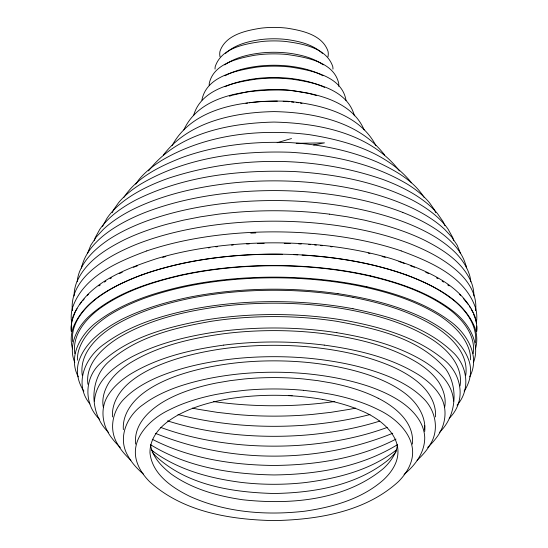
<?xml version="1.0" encoding="UTF-8"?>
<svg xmlns="http://www.w3.org/2000/svg" width="548" height="548" viewBox="0 0 548 548"><rect width="100%" height="100%" fill="white"/><g stroke="black" fill="none" stroke-linecap="round" stroke-linejoin="round"><path stroke-width="0.82" d="M465.752 375.209C468.91 352.885 450.011 335.671 432.708 325.122C408.253 310.743 380.668 302.797 352.994 297.352M123.355 429.673C122.238 414.665 132.034 401.609 143.473 392.998A145.597 62.684 0 0 1 176.785 375.832C196.938 368.804 218.001 364.783 239.195 362.557A154.879 66.671 0 0 1 307.599 362.447C328.184 364.53 348.651 368.29 368.318 374.825A145.549 62.664 0 0 1 401.883 391.08C415.144 400.026 426.351 414.672 424.727 431.447M112.498 416.905C111.628 404.993 117.676 393.923 125.958 385.771A153.132 65.924 0 0 1 157.064 366.064C176.949 357.618 198.075 352.556 219.378 349.247A167.681 72.185 0 0 1 310.778 347.069C338.15 349.898 365.495 355.296 390.93 366.064A153.132 65.924 0 0 1 422.029 385.765C430.317 393.916 436.366 404.993 435.502 416.905M460.039 385.922C463.368 366.16 447.874 349.843 432.653 339.808C406.917 323.306 376.962 314.97 347.179 309.401A192.56 82.899 0 0 0 220.193 306.496M412.356 444.12C414.747 422.659 395.416 406.897 378.161 398.238M108.668 432.509C89.845 414.761 88.564 380.826 107.62 362.776C135.616 337.013 174.346 327.8 210.802 321.368A185.923 80.035 0 0 1 336.835 321.32C375.606 328.444 418.802 337.815 445.743 368.996C458.923 387.881 456.189 416.624 439.325 432.509M424.433 429.81L424.727 425.762M473.15 353.645C476.034 335.499 462.779 319.669 449.312 309.298C425.063 291.495 395.889 282.083 366.879 275.384M94.448 401.15C95.886 379.901 115.053 365.968 132.226 356.638C156.721 344.007 183.724 337.136 210.802 332.746A185.971 80.063 0 0 1 336.842 332.698M201.911 100.065C206.473 75.973 236.9 70.35 257.135 67.089A65.582 28.236 0 0 1 290.18 67.014C310.531 70.219 342.103 75.843 346.021 100.476M444.661 407.308C446.346 398.944 443.681 390.327 439.386 383.155A159.043 68.466 0 0 0 418.398 363.283C390.053 345.781 356.885 338.232 324.231 333.732A177.901 76.59 0 0 0 223.742 333.739C191.101 338.239 157.94 345.788 129.602 363.29A159.043 68.473 0 0 0 108.607 383.175C104.312 390.34 101.654 398.958 103.332 407.315M397.499 444.736L396.581 449.223A159.886 68.829 0 0 1 383.333 468.609C344.726 500.434 290.687 504.989 242.702 499.755C217.535 496.091 192.115 489.022 171.202 474.034C161.701 466.622 152.276 456.977 150.501 444.538M193.581 115.649C200.78 89.31 232.962 82.453 256.464 79.111A71 30.565 0 0 1 292.036 79.172C315.374 82.563 347.542 89.516 354.412 115.827M473.458 362.543C480.74 343.541 469.04 323.793 454.306 312.148C430.118 292.92 400.136 282.98 370.469 275.836M94.318 240.736L95.215 237.674L99.743 229.413A192.93 83.056 0 0 1 136.514 199.643C184.943 175.641 240.298 169.743 293.68 171.503C334.116 173.915 374.996 181.409 411.48 199.643A192.937 83.063 0 0 1 448.154 229.263L452.785 237.674L453.682 240.73M183.833 129.903C200.808 92.811 251.347 89.406 286.536 90.078C315.182 92.934 351.569 100.551 364.167 129.91M82.077 265.568C85.221 253.84 93.304 244.285 102.366 236.537A200.253 86.207 0 0 1 145.172 212.439C175.065 200.89 206.808 194.855 238.654 192.053A186.08 80.111 0 0 1 309.209 192.047C341.096 194.835 372.887 200.876 402.821 212.439M469.711 376.853C480.712 356.07 466.643 332.766 449.312 320.676C425.063 302.873 395.889 293.454 366.879 286.762M87.42 253.553L90.804 245.23L96.174 237.113L103.435 229.276A197.184 84.892 0 0 1 135.5 208.144C166.715 193.465 200.883 186.224 235.044 182.71A178.415 76.809 0 0 1 312.894 182.703C347.076 186.21 381.264 193.458 412.493 208.144A197.177 84.885 0 0 1 444.825 229.523L451.826 237.113L457.196 245.23L460.573 253.546M73.22 315.984C87.379 283.035 124.615 269.287 156.242 258.752A205.863 88.632 0 0 1 391.717 258.772C423.371 269.253 460.608 283.035 474.774 315.977M73.22 327.362C84.824 299.037 115.238 285.22 142.021 274.815M112.23 212.672L113.669 209.665L118.519 202.76A183.683 79.076 0 0 1 139.884 184.608C184.697 157.79 238.606 150.618 290.002 152.248C330.93 154.659 372.674 163.174 408.123 184.614A183.676 79.076 0 0 1 429.721 203.048L434.331 209.665L435.77 212.665M172.134 145.542C193.526 105.887 246.997 100.051 287.131 101.222C320.011 104.189 359.406 113.765 375.866 145.549M102.524 226.475L106.846 218.494A188.005 80.94 0 0 1 168.88 178.1C237.531 155.598 313.881 155.742 382.257 179.23A187.669 80.796 0 0 1 420.597 198.479A188.478 81.138 0 0 1 437.612 213.761L443.236 221.892L444.873 225.68M77.056 308.716L75.391 311.408L72.288 319.779A190.368 81.953 0 0 0 71.487 323.964M79.549 304.674L81.453 302.099M123.999 197.259C137.185 176.977 160.324 166.106 182.121 157.529C216.789 144.939 254.08 141.117 290.769 142.638C320.696 144.501 350.562 150.488 378.141 162.475C395.498 170.627 413.493 180.614 423.994 197.253M148.563 170.921C177.292 133.13 229.105 123.115 274 122.074C318.895 123.115 370.708 133.13 399.437 170.921M135.746 184.176L138.617 179.984A188.252 81.042 0 0 1 161.537 160.537C205.377 134.513 258.663 128.533 308.593 134.555C346.055 140.411 386.778 152.091 411.521 182.806M464.081 391.087L465.088 389.717A177.963 76.61 0 0 0 469.355 361.885C463.005 341.863 444.551 329.204 426.919 319.696C399.115 305.777 368.612 298.304 338.006 293.666M163.366 155.057C188.718 121.56 234.249 112.374 274 111.6C313.751 112.374 359.289 121.56 384.634 155.057M449.223 418.275C467.293 400.547 461.532 372.215 441.989 358.187C414.973 336.561 380.579 327.197 347.179 320.772A192.492 82.871 0 0 0 203.781 320.279C167.38 327.122 128.931 336.91 101.065 362.769C84.111 377.168 83.399 404.232 99.709 419.357M457.053 405.157C470.917 389.683 467.519 365.448 452.58 351.953C425.7 326.348 388.416 316.093 352.994 308.73M82.529 300.873L84.145 299.037M225.557 53.396C235.119 44.518 248.45 41.306 261.019 39.545A48.231 20.762 0 0 1 286.892 39.531C299.489 41.285 312.853 44.498 322.436 53.389M87.365 295.358L88.612 294.276M404.04 474.39C415.309 465.327 425.001 452.203 424.727 437.14C423.947 422.405 413.418 410.568 401.883 402.451A145.549 62.657 0 0 0 368.318 386.203C348.651 379.668 328.184 375.907 307.599 373.818A154.872 66.671 0 0 0 239.195 373.935C218.001 376.161 196.938 380.175 176.785 387.21A145.597 62.684 0 0 0 143.473 404.376C127.198 415.24 117.06 437.653 127.876 455.737A185.368 79.803 0 0 0 143.603 474.246M396.471 449.901C370.66 470.157 337.637 478.39 305.654 482.514A123.321 53.094 0 0 1 241.141 482.384C210.309 478.37 178.936 470.17 153.488 451.593M224.749 64.883C235.743 57.184 249.299 54.238 262.437 52.82A54.012 23.256 0 0 1 291.002 53.464C302.284 55.211 313.792 58.184 323.231 64.87M98.873 285.892L100.263 284.939M104.435 282.083L105.826 281.131M397.136 444.88C360.392 467.266 316.449 474.452 274 474.945C231.592 474.239 187.574 467.396 150.864 444.88M110.052 278.692L111.463 277.905M396.005 439.092C358.591 458.518 315.764 465.019 274 465.464C232.325 465.033 189.642 458.512 152.262 439.263M225.016 75.788C236.044 69.836 248.525 67.192 260.882 65.876A59.869 25.777 0 0 1 286.974 65.863C299.372 67.171 311.887 69.815 322.95 75.768M119.272 273.644L122.259 272.281M225.029 86.742C235.154 82.166 246.155 79.85 257.135 78.467A65.582 28.236 0 0 1 290.18 78.391C301.989 79.768 313.744 82.412 324.574 87.406M392.745 433.242C317.97 463.759 230.201 463.738 155.399 433.317M146.754 250.922C117.608 261.793 82.919 276.37 72.288 308.401A190.368 81.953 0 0 0 71.308 320.162M133.534 267.266L137.418 265.807M387.237 427.413C362.132 436.674 335.712 441.907 309.127 444.524A164.852 70.966 0 0 1 238.839 444.524C212.268 441.9 185.854 436.667 160.756 427.413M229.427 96.208L231.77 95.427M277.178 142.706L291.495 138.534M379.689 421.111C357.823 427.988 335.184 432.084 312.408 434.461A173.456 74.679 0 0 1 235.448 434.448C212.46 432.057 189.615 427.865 167.565 420.871M232.551 95.167L248.114 91.619L256.464 90.468A71 30.565 0 0 1 292.036 90.523L308.901 93.427M180.217 275.233C147.426 282.994 113.546 293.714 88.283 317.032C76.343 328.341 67.918 346.357 74.781 362.502M370.023 414.514C349.85 419.843 329.17 423.042 308.401 424.899A180.785 77.83 0 0 1 239.572 424.892C218.81 423.042 198.136 419.843 177.97 414.514M189.786 285.734C161.379 291.639 133.027 300.16 108.299 315.716C95.551 324.32 83.282 335.355 78.638 350.508A177.942 76.61 0 0 0 77.426 360.194M313.6 144.953L324.45 142.877L296.235 143.302M245.942 103.36L247.58 103.058M223.735 345.11C191.094 349.617 157.94 357.159 129.602 374.661A159.043 68.473 0 0 0 108.607 394.553C99.537 407.808 102.024 425.762 111.751 437.934A195.547 84.187 0 0 0 120.341 447.449M220.186 306.483C185.012 311.237 149.399 319.374 118.608 337.712C102.743 347.638 85.159 363.673 87.899 384.244M249.217 102.757L261.341 101.442L277.343 101.106M322.334 399.369C291.769 394.128 260.314 393.957 229.674 398.67A121.06 52.115 0 0 0 189.601 409.548C171.442 417.076 149.748 430.646 149.967 452.812C152.145 474.253 172.168 487.775 189.957 496.426C225.79 512.606 266.246 515.6 304.935 511.181C332.869 507.071 361.714 499.023 383.333 479.986A159.886 68.829 0 0 0 396.581 460.601C403.945 436.879 380.531 418.494 361.084 410.678A121.122 52.149 0 0 0 322.334 399.369M283.193 101.312L288.967 101.695M288.796 395.382L292.173 395.725M291.399 101.955L293.831 102.216M296.263 102.483L298.687 102.743M303.387 390.32L317.587 391.998L331.273 394.32A135.198 58.204 0 0 1 378.161 409.616C397.944 418.713 419.48 439.722 410.575 463.416A178.237 76.734 0 0 1 398.506 481.541C365.228 512.024 317.58 519.696 274 520.6C230.496 519.703 182.977 512.044 149.673 481.726A178.23 76.727 0 0 1 137.418 463.416C128.52 439.729 150.042 418.713 169.825 409.616A135.198 58.204 0 0 1 216.563 394.355L230.242 392.026L244.456 390.334A138.432 59.595 0 0 1 303.387 390.32M329.615 214.179L347.322 216.809L364.413 220.138L380.764 224.153A204.233 87.92 0 0 1 423.748 239.839C443.01 249.525 463.197 262.252 471.623 283.09A189.663 81.652 0 0 1 473.897 295.995M324.231 345.11C356.885 349.61 390.053 357.159 418.398 374.661A159.043 68.473 0 0 1 439.38 394.533C448.422 407.739 446.01 425.632 436.345 437.797A195.54 84.18 0 0 1 427.659 447.449M336.842 332.691C367.455 337.712 398.321 345.596 424.981 361.988C438.715 370.838 452.586 383.758 453.552 401.136M300.338 103.045L301.982 103.346M370.469 264.458C400.136 271.603 430.118 281.542 454.306 300.77C466.588 310.99 477.287 325.793 475.541 342.555M309.668 93.639L316.614 95.523M401.191 250.909C430.344 261.773 465.04 276.329 475.698 308.353A190.368 81.953 0 0 1 476.678 320.313M401.972 262.574L404.314 263.458M410.555 265.801L414.459 267.266M405.972 274.815C432.756 285.213 463.17 299.03 474.774 327.355M425.734 272.281L428.721 273.644M436.53 277.905L437.941 278.692M442.168 281.124L443.558 282.083M447.73 284.939L449.12 285.892M459.388 294.276L460.635 295.358M463.293 298.393L468.444 304.667M83.919 391.094L82.912 389.724A177.942 76.61 0 0 1 78.638 361.885C85.015 341.794 103.565 329.129 121.259 319.6C142.864 308.791 166.188 301.962 189.786 297.112A201.596 86.79 0 0 1 337.993 293.687M469.328 306.079L470.211 307.497M471.095 308.914L473.02 312.62M89.899 403.945C73.473 383.833 85.091 357.132 104.346 343.993C130.547 324.615 162.544 315.312 194.074 308.901A197.602 85.07 0 0 1 352.981 308.736M473.616 314.203L475.698 319.731A190.368 81.953 0 0 1 476.472 323.669M78.289 376.853C67.288 356.077 81.351 332.773 98.674 320.69C122.916 302.88 152.091 293.461 181.1 286.762A204.137 87.879 0 0 1 366.859 286.775M465.923 265.568C462.772 253.84 454.696 244.278 445.627 236.537A200.253 86.214 0 0 0 402.821 212.439M74.843 353.645C71.966 335.506 85.207 319.676 98.674 309.312C122.916 291.502 152.091 282.083 181.1 275.384A204.068 87.851 0 0 1 366.852 275.404M72.596 341.582C70.665 323.69 83.707 308.435 96.969 298.153C121.457 280.158 150.919 270.63 180.217 263.855A205.699 88.557 0 0 1 370.448 264.472M135.644 444.12C133.253 422.666 152.577 406.904 169.825 398.245A135.198 58.204 0 0 1 216.563 382.977L230.242 380.648L244.456 378.956A138.432 59.595 0 0 1 303.38 378.949L317.587 380.62L331.273 382.942A135.198 58.204 0 0 1 378.161 398.238M82.241 375.209C79.083 352.885 97.982 335.677 115.279 325.128C139.466 310.915 166.722 302.969 194.074 297.523A197.602 85.07 0 0 1 352.981 297.365M152.111 452.011A167.332 72.041 0 0 0 155.838 456.189C187.231 485.473 232.715 492.378 274 493.501C313.586 492.803 355.83 485.781 387.594 460.471A167.298 72.021 0 0 0 396.252 451.552M153.481 451.593A174.415 75.09 0 0 1 151.488 450.031M417.096 460.245A190.903 82.186 0 0 0 430.461 444.072C439.893 428.789 435.091 408.705 422.029 397.142A153.132 65.924 0 0 0 390.93 377.435C365.495 366.674 338.15 361.276 310.778 358.44A167.866 72.268 0 0 0 237.188 358.447C209.829 361.283 182.491 366.674 157.064 377.442A153.132 65.924 0 0 0 125.965 397.149C112.909 408.719 108.1 428.796 117.539 444.072A190.923 82.193 0 0 0 130.904 460.245M223.742 345.11A177.894 76.583 0 0 1 324.231 345.11M189.8 285.748A201.513 86.755 0 0 1 358.193 285.748C386.607 291.625 414.966 300.16 439.702 315.716C452.443 324.32 464.711 335.355 469.362 350.508A177.963 76.61 0 0 1 470.574 359.83M192.389 408.109A193.855 83.454 0 0 0 199.075 409.425L217.083 412.329L235.667 414.432A187.08 80.542 0 0 0 312.257 414.439L330.848 412.343L348.871 409.438A193.848 83.454 0 0 0 355.577 408.123M180.23 275.247A205.74 88.571 0 0 1 370.455 275.85M213.514 401.554A194.074 83.549 0 0 0 232.695 403.821A191.958 82.638 0 0 0 313.853 403.958A194.102 83.563 0 0 0 334.862 401.499M71.384 331.362A188.909 81.33 0 0 1 73.274 315.991M474.719 315.984A188.909 81.33 0 0 1 476.609 331.362M474.726 327.362A188.909 81.33 0 0 1 475.465 348.884M142.103 274.856A205.582 88.509 0 0 1 282.501 254.32M293.577 254.642A205.582 88.509 0 0 1 297.824 254.841M302.051 255.067A205.582 88.509 0 0 1 405.89 274.856M72.528 348.884A188.909 81.33 0 0 1 73.274 327.362M146.734 250.916A205.205 88.344 0 0 1 401.211 250.895M476.726 326.039A190.368 81.953 0 0 1 476.678 331.684M162.701 257.375A205.164 88.324 0 0 1 165.852 256.519M208.267 247.908A205.164 88.324 0 0 1 209.953 247.662M215.891 246.867A205.164 88.324 0 0 1 217.522 246.662M231.564 245.161A205.164 88.324 0 0 1 233.229 245.011M246.682 244.038A205.164 88.324 0 0 1 249.224 243.894M257.581 243.531A205.164 88.324 0 0 1 264.143 243.353M284.241 243.36A205.164 88.324 0 0 1 290.207 243.524M298.687 243.894A205.164 88.324 0 0 1 301.222 244.031M308.798 244.531A205.164 88.324 0 0 1 310.476 244.655M314.655 245.004A205.164 88.324 0 0 1 316.319 245.148M320.47 245.545A205.164 88.324 0 0 1 322.128 245.716M330.355 246.648A205.164 88.324 0 0 1 331.992 246.853M368.249 253.121A205.164 88.324 0 0 1 369.9 253.491M382.072 256.498A205.164 88.324 0 0 1 385.23 257.355M398.882 261.499A205.164 88.324 0 0 1 401.205 262.28M71.308 331.54A190.368 81.953 0 0 1 71.308 325.642M475.589 310.661A190.368 81.953 0 0 0 475.465 301.386A193.218 83.186 0 0 0 460.779 274.39C446.894 260.684 429.337 251.58 411.425 244.285A205.418 88.434 0 0 0 376.798 233.27A203.822 87.749 0 0 0 337.595 225.612A202.013 86.968 0 0 0 274 221.18A202.013 86.968 0 0 0 231.722 223.111A203.808 87.742 0 0 0 190.327 228.996A205.418 88.434 0 0 0 136.575 244.285C118.663 251.58 101.106 260.69 87.214 274.39A193.218 83.186 0 0 0 75.076 292.166A190.368 81.96 0 0 0 72.411 310.661M250.806 233.133A202.006 86.968 0 0 1 255.772 232.914M74.103 295.968A189.663 81.652 0 0 1 76.48 282.782C85.029 262.129 105.065 249.484 124.245 239.846A204.233 87.927 0 0 1 167.161 224.173L183.464 220.166L200.541 216.83L218.241 214.2A197.773 85.145 0 0 1 329.615 214.179M77.193 281.693A187.731 80.816 0 0 1 79.604 271.541C85.221 258.135 96.297 248.1 108.045 240.024A202.589 87.214 0 0 1 146.974 220.892C175.216 210.74 204.89 205.123 234.708 202.301A192.362 82.81 0 0 1 312.031 202.191C341.116 204.842 370.051 210.172 397.704 219.693A202.739 87.283 0 0 1 436.523 237.811C450.826 247.018 464.964 259.067 469.814 276.021A187.553 80.741 0 0 1 470.807 281.775M81.494 268.102A184.875 79.59 0 0 1 82.022 265.568M465.978 265.568A184.875 79.59 0 0 1 466.458 267.856M209.261 85.584A81.193 34.956 0 0 1 209.254 83.481C213.425 63.678 237.606 58.417 254.628 55.259A59.938 25.804 0 0 1 286.974 54.485C305.565 57.232 333.917 61.513 338.739 83.488A81.193 34.956 0 0 1 338.671 86.296M215.035 69.075A72.911 31.394 0 0 1 215.227 66.603C221.495 47.703 245.237 43.806 262.437 41.443A53.951 23.228 0 0 1 285.446 41.429C302.674 43.785 326.485 47.669 332.773 66.603A72.911 31.394 0 0 1 332.958 69.082M220.036 56.821A70.397 30.304 0 0 1 220.001 51.211C225.68 34.777 245.826 30.565 261.019 28.167A48.231 20.762 0 0 1 286.885 28.154C302.106 30.544 322.299 34.75 327.999 51.211A70.397 30.304 0 0 1 327.964 56.821"/></g></svg>
